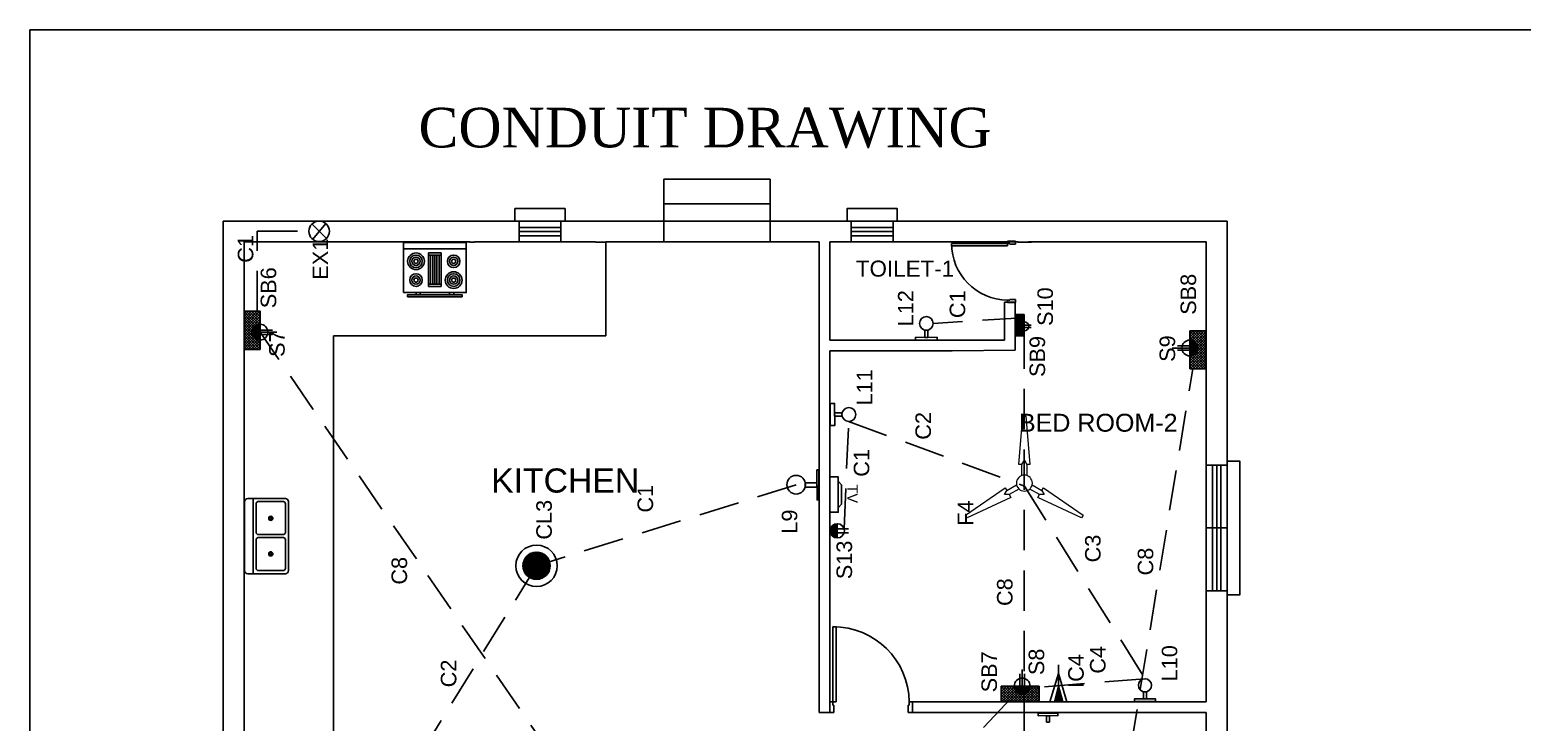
# Model space of a CAD drawing. Header units: inches. Extents: x 1052 to 8538, y 819 to 5894.
# Drawn here: x 3435.3 to 3897.5, y 2477.2 to 2691.7 of the extents above; entities that cross this region are included whole.
import ezdxf

# ---------------------------------------------------------------- set-up
doc = ezdxf.new("R2010")
doc.units = ezdxf.units.IN
doc.header["$LTSCALE"] = 50
doc.header["$MEASUREMENT"] = 0
doc.linetypes.add('HIDDEN', pattern=[0.375, 0.25, -0.125])
for name, color, linetype, lineweight in [('ELEC', 5, 'Continuous', 13), ('FAN', 5, 'Continuous', 15), ('line', 5, 'HIDDEN', 35)]:
    doc.layers.add(name, color=color, linetype=linetype, lineweight=lineweight)
for name, color, linetype in [('elec. lay-out.', 144, 'Continuous'), ('Layer3', 7, 'HIDDEN'), ('T', 7, 'Continuous'), ('text', 129, 'Continuous'), ('wiring', 1, 'HIDDEN'), ('XREFCHILD', 134, 'Continuous')]:
    doc.layers.add(name, color=color, linetype=linetype)
doc.styles.add('Annotative', font='arial.ttf')
doc.styles.get("Standard").update_dxf_attribs({"font": 'arial.ttf'})

# ---------------------------------------------------------------- blocks, each defined once
blk = doc.blocks.new('Range-Oven - 30 in top')
for p, q in [((0, -3), (30, -3)), ((12, -6), (18, -6)), ((13, -20), (13, -6)), ((14, -6), (14, -20)), ((15, -20), (15, -6)), ((16, -6), (16, -20)), ((17, -20), (17, -6)), ((18, -20), (12, -20)), ((6, -24), (6, -25)), ((8, -25), (8, -24)), ((22, -25), (22, -24)), ((24, -24), (24, -25))]:
    blk.add_line(p, q)
for points in [[(0, -24), (0, 0), (30, 0), (30, -24)], [(12, -21), (12, -5), (18, -5), (18, -21)], [(2, -26), (2, -25), (28, -25), (28, -26)]]:
    blk.add_lwpolyline(points, close=True)
for centre, radius in [((6, -9), 4), ((6, -9), 3), ((6, -9), 2), ((24, -9), 3), ((24, -9), 2), ((6, -9), 1), ((24, -18), 4), ((24, -9), 1), ((6, -18), 3), ((6, -18), 2), ((6, -18), 1), ((24, -18), 3), ((24, -18), 2), ((24, -18), 1)]:
    blk.add_circle(centre, radius)
blk = doc.blocks.new('Sink-double - 36 in top')
for p, q in [((-18, -4), (18, -4)), ((-0.75, -18.5), (-0.75, -6.5)), ((0.75, -6.5), (0.75, -18.5))]:
    blk.add_line(p, q)
for points in [[(-16.5, 0), (16.5, 0)], [(-18, -19.5), (-18, -1.5)], [(-16.5, -18.5), (-16.5, -6.5)], [(-15.5, -5.5), (-1.75, -5.5)], [(1.75, -5.5), (15.5, -5.5)], [(16.5, -6.5), (16.5, -18.5)], [(18, -1.5), (18, -19.5)], [(16.5, -21), (-16.5, -21)], [(-1.75, -19.5), (-15.5, -19.5)], [(15.5, -19.5), (1.75, -19.5)]]:
    blk.add_lwpolyline(points)
for centre, radius in [((-8.5, -12.5), 1), ((-8.5, -12.5), 0.5), ((8.5, -12.5), 1), ((8.5, -12.5), 0.5)]:
    blk.add_circle(centre, radius)
for centre, radius, start, end in [((-16.5, -1.5), 1.5, 90, 180), ((16.5, -1.5), 1.5, 0, 90), ((-15.5, -6.5), 1, 90, 180), ((-1.75, -6.5), 1, 0, 90), ((1.75, -6.5), 1, 90, 180), ((15.5, -6.5), 1, 0, 90), ((-16.5, -19.5), 1.5, 180, 270), ((-15.5, -18.5), 1, 180, 270), ((-1.75, -18.5), 1, 270, 0), ((1.75, -18.5), 1, 180, 270), ((15.5, -18.5), 1, 270, 0), ((16.5, -19.5), 1.5, 270, 0)]:
    blk.add_arc(centre, radius, start, end)
blk = doc.blocks.new('BIG SPOT LIGHT')
at = {"layer": 'elec. lay-out.', "linetype": 'Continuous', "lineweight": 35, "ltscale": 2}
h = blk.add_hatch(dxfattribs=at)
h.set_pattern_fill('ANSI37', color=2, scale=196.85, style=0)
h.set_pattern_definition([(45, (415113.78, -81615.87), (-17.3992462, 17.3992462), []), (135, (415113.78, -81615.87), (-17.3992462, -17.3992462), [])])
h.paths.add_polyline_path([(236, -17, 1), (-236, -17, 1)])
at = {"layer": 'elec. lay-out.', "linetype": 'Continuous', "lineweight": 30}
blk.add_line((0, -206), (0, 172), dxfattribs=at)
at = {"layer": 'elec. lay-out.'}
for radius in [361, 236]:
    blk.add_circle((0, -17), radius, dxfattribs=at)
blk = doc.blocks.new('F56')
at = {"layer": 'FAN'}
for p, q in [((-2.31, 7.79), (-0.63, 27.67)), ((-0.63, 27.67), (0.63, 27.67)), ((0.63, 27.67), (2.31, 7.79)), ((-0.98, 7.79), (-2.31, 7.79)), ((-0.98, 7.79), (0, 9.52)), ((-0.98, 3.16), (-0.98, 7.79)), ((0, 9.52), (0.98, 7.79)), ((2.31, 7.79), (0.98, 7.79)), ((0.98, 7.79), (0.98, 3.16)), ((-24.28, -13.29), (-7.9, -1.89)), ((-5.59, -5.9), (-23.65, -14.38)), ((-8.24, -4.76), (-7.23, -3.04)), ((-6.25, -4.74), (-8.24, -4.76)), ((-7.9, -1.89), (-7.24, -3.05)), ((-7.24, -3.05), (-3.23, -0.73)), ((-2.25, -2.43), (-6.26, -4.75)), ((-6.26, -4.75), (-5.59, -5.9)), ((6.26, -4.75), (2.25, -2.43)), ((3.23, -0.73), (7.24, -3.05)), ((5.59, -5.9), (6.26, -4.75)), ((23.65, -14.38), (5.59, -5.9)), ((8.24, -4.76), (6.25, -4.74)), ((7.23, -3.04), (8.24, -4.76)), ((7.24, -3.05), (7.9, -1.89)), ((7.9, -1.89), (24.28, -13.29)), ((-23.65, -14.38), (-24.28, -13.29)), ((24.28, -13.29), (23.65, -14.38))]:
    blk.add_line(p, q, dxfattribs=at)
for start, end in [(0, 180), (180, 0)]:
    blk.add_arc((0, 0), 3.31, start, end, dxfattribs=at)

msp = doc.modelspace()

# ---------------------------------------------------------------- linework, layer by layer
for p, q in [((3435.32, 2691.71), (3435.32, 2125.52)), ((4369.53, 2691.71), (3435.32, 2691.71)), ((3501.68, 2604.52), (3501.68, 2592.71)), ((3506.6, 2604.52), (3501.68, 2604.52)), ((3506.6, 2592.71), (3506.6, 2604.52)), ((3740.5, 2603.55), (3740.5, 2596.86)), ((3743.28, 2603.55), (3740.5, 2603.55)), ((3743.28, 2596.86), (3743.28, 2603.55)), ((3506.6, 2600.48), (3506.6, 2595.56)), ((3506.6, 2598.7), (3510.44, 2598.7)), ((3506.6, 2598.02), (3511.77, 2598.02)), ((3506.6, 2597.34), (3510.44, 2597.34)), ((3743.28, 2601.26), (3743.28, 2598.47)), ((3743.28, 2600.25), (3745.46, 2600.25)), ((3743.28, 2599.48), (3745.46, 2599.48)), ((3799.47, 2598.44), (3794.55, 2598.44)), ((3794.55, 2598.44), (3794.55, 2586.63)), ((3799.47, 2586.63), (3799.47, 2598.44)), ((3501.68, 2592.71), (3506.6, 2592.71)), ((3740.5, 2596.86), (3743.28, 2596.86)), ((3794.55, 2593.81), (3790.71, 2593.81)), ((3794.55, 2590.67), (3794.55, 2595.59)), ((3794.55, 2592.45), (3790.71, 2592.45)), ((3794.55, 2586.63), (3799.47, 2586.63)), ((3685.37, 2538.69), (3685.37, 2534.27)), ((3685.37, 2537.09), (3688.83, 2537.09)), ((3685.37, 2535.87), (3688.83, 2535.87)), ((3741.96, 2488.37), (3741.96, 2492.21)), ((3742.64, 2488.37), (3742.64, 2493.54)), ((3743.32, 2488.37), (3743.32, 2492.21)), ((3736.14, 2488.37), (3736.14, 2483.45)), ((3747.95, 2488.37), (3736.14, 2488.37)), ((3740.18, 2488.37), (3745.1, 2488.37)), ((3747.95, 2483.45), (3747.95, 2488.37)), ((3736.14, 2483.45), (3747.95, 2483.45))]:
    msp.add_line(p, q)
at = {"lineweight": -2}
for p, q in [((3631.63, 2625.96), (3631.63, 2645.47)), ((3631.63, 2645.47), (3664.55, 2645.47)), ((3664.55, 2645.47), (3664.55, 2625.98)), ((3631.64, 2637.84), (3664.56, 2637.84)), ((3495.2, 2632.45), (3806.13, 2632.45)), ((3495.2, 2166.06), (3495.2, 2632.45)), ((3522.73, 2631.5), (3527.33, 2626.96)), ((3526.95, 2631.69), (3523.01, 2626.86)), ((3806.13, 2632.45), (3806.13, 2166.06)), ((3495.2, 2218.2), (3495.2, 2627.51)), ((3524.92, 2628.83), (3524.92, 2628.83)), ((3571.63, 2625.97), (3573.06, 2625.97)), ((3573.03, 2625.98), (3573.81, 2625.98)), ((3573.81, 2625.99), (3574.87, 2625.99)), ((3610.5, 2625.97), (3613.76, 2625.97)), ((3613.74, 2625.98), (3613.74, 2596.89)), ((3679.81, 2480.23), (3679.81, 2625.98)), ((3683.05, 2595.53), (3683.05, 2625.98)), ((3741.33, 2625.96), (3744.33, 2625.96)), ((3744.33, 2625.96), (3745.55, 2625.96)), ((3737.14, 2595.53), (3737.14, 2607.35)), ((3737.14, 2607.35), (3740.43, 2607.35)), ((3740.43, 2607.35), (3740.43, 2592.43)), ((3613.74, 2596.89), (3529.35, 2596.89)), ((3529.35, 2596.89), (3529.35, 2448.41)), ((3683.05, 2595.53), (3720.62, 2595.53)), ((3683.05, 2595.53), (3720.62, 2595.53)), ((3720.62, 2595.53), (3737.14, 2595.53)), ((3794.55, 2593.1), (3789.1, 2593.1)), ((3799.65, 2592.29), (3799.65, 2595.53)), ((3683.05, 2483.46), (3683.05, 2592.29)), ((3683.05, 2483.46), (3683.05, 2592.29)), ((3683.05, 2592.29), (3720.95, 2592.29)), ((3740.43, 2592.43), (3720.95, 2592.29)), ((3501.67, 2556.65), (3501.67, 2559.95)), ((3684.99, 2483.46), (3683.05, 2483.46)), ((3799.65, 2483.46), (3707.67, 2483.46)), ((3738.11, 2483.46), (3799.65, 2483.46)), ((3684.35, 2480.23), (3679.81, 2480.23)), ((3738.11, 2480.23), (3707.34, 2480.23)), ((3738.05, 2480.23), (3741.27, 2480.23)), ((3741.27, 2480.23), (3742.53, 2480.23)), ((3741.35, 2480.23), (3799.65, 2480.23)), ((3799.65, 2480.23), (3741.35, 2480.23))]:
    msp.add_line(p, q, dxfattribs=at)
at = {"color": 4}
for p, q in [((3586.85, 2632.45), (3586.85, 2625.98)), ((3599.8, 2632.45), (3586.85, 2632.45)), ((3599.8, 2625.98), (3599.8, 2632.45)), ((3689.69, 2632.45), (3689.69, 2625.98)), ((3702.64, 2632.45), (3689.69, 2632.45)), ((3702.64, 2625.98), (3702.64, 2632.45)), ((3586.85, 2625.98), (3599.8, 2625.98)), ((3689.69, 2625.98), (3702.64, 2625.98)), ((3806.13, 2556.81), (3799.65, 2556.81)), ((3799.65, 2556.81), (3799.65, 2517.94)), ((3806.13, 2517.94), (3806.13, 2556.81)), ((3799.65, 2517.94), (3806.13, 2517.94))]:
    msp.add_line(p, q, dxfattribs=at)
at = {"color": 5}
for p, q in [((3586.85, 2630.51), (3599.8, 2630.51)), ((3689.69, 2630.51), (3702.64, 2630.51)), ((3586.85, 2629.21), (3599.8, 2629.21)), ((3586.85, 2627.92), (3599.8, 2627.92)), ((3689.69, 2629.21), (3702.64, 2629.21)), ((3689.69, 2627.92), (3702.64, 2627.92)), ((3801.59, 2556.81), (3801.59, 2517.94)), ((3802.89, 2556.81), (3802.89, 2517.94)), ((3804.19, 2556.81), (3804.19, 2517.94)), ((3799.65, 2537.37), (3806.13, 2537.37))]:
    msp.add_line(p, q, dxfattribs=at)
at = {"color": 3}
for p, q in [((3720.77, 2624.8), (3720.77, 2625.53)), ((3720.77, 2625.53), (3738.13, 2625.53)), ((3738.13, 2625.53), (3738.13, 2626.25)), ((3738.13, 2626.25), (3740.54, 2626.25)), ((3738.13, 2625.53), (3738.13, 2624.8)), ((3738.85, 2625.53), (3738.13, 2625.53)), ((3738.85, 2625.29), (3738.85, 2625.53)), ((3740.54, 2625.29), (3738.85, 2625.29)), ((3740.54, 2626.25), (3740.54, 2625.29)), ((3738.13, 2624.8), (3720.77, 2624.8)), ((3738.13, 2607.21), (3738.13, 2607.93)), ((3738.13, 2607.93), (3738.85, 2607.93)), ((3740.54, 2607.21), (3738.13, 2607.21)), ((3738.85, 2608.17), (3740.54, 2608.17)), ((3738.85, 2607.93), (3738.85, 2608.17)), ((3740.54, 2608.17), (3740.54, 2607.21)), ((3684.99, 2506.78), (3684.02, 2506.78)), ((3684.02, 2506.78), (3684.02, 2483.46)), ((3684.99, 2483.46), (3684.99, 2506.78)), ((3684.02, 2483.46), (3683.05, 2483.46)), ((3683.05, 2483.46), (3683.05, 2480.23)), ((3684.02, 2483.46), (3684.99, 2483.46)), ((3684.02, 2482.49), (3684.02, 2483.46)), ((3684.35, 2482.49), (3684.02, 2482.49)), ((3684.35, 2480.23), (3684.35, 2482.49)), ((3707.34, 2482.49), (3707.34, 2480.23)), ((3707.67, 2482.49), (3707.34, 2482.49)), ((3708.64, 2483.46), (3707.67, 2483.46)), ((3707.67, 2483.46), (3707.67, 2482.49)), ((3708.64, 2480.23), (3708.64, 2483.46)), ((3683.05, 2480.23), (3684.35, 2480.23)), ((3707.34, 2480.23), (3708.64, 2480.23))]:
    msp.add_line(p, q, dxfattribs=at)
at = {"color": 40}
for p, q in [((3502.35, 2604.52), (3501.68, 2603.85)), ((3503.18, 2604.52), (3501.68, 2603.02)), ((3504.01, 2604.52), (3501.68, 2602.19)), ((3504.84, 2604.52), (3501.68, 2601.36)), ((3505.67, 2604.52), (3501.68, 2600.53)), ((3506.5, 2604.52), (3501.68, 2599.7)), ((3506.6, 2599.43), (3501.68, 2604.35)), ((3506.6, 2603.79), (3501.68, 2598.87)), ((3506.6, 2598.6), (3501.68, 2603.52)), ((3506.6, 2602.97), (3501.68, 2598.05)), ((3506.6, 2597.77), (3501.68, 2602.69)), ((3506.6, 2602.14), (3501.68, 2597.22)), ((3506.6, 2600.26), (3502.34, 2604.52)), ((3506.6, 2601.09), (3503.17, 2604.52)), ((3506.6, 2601.92), (3503.99, 2604.52)), ((3506.6, 2602.74), (3504.82, 2604.52)), ((3506.6, 2603.57), (3505.65, 2604.52)), ((3506.6, 2604.4), (3506.48, 2604.52)), ((3740.88, 2603.55), (3740.5, 2603.16)), ((3741.35, 2603.55), (3740.5, 2602.69)), ((3741.82, 2603.55), (3740.5, 2602.23)), ((3742.29, 2603.55), (3740.5, 2601.76)), ((3742.76, 2603.55), (3740.5, 2601.29)), ((3743.23, 2603.55), (3740.5, 2600.82)), ((3743.28, 2600.66), (3740.5, 2603.45)), ((3743.28, 2603.13), (3740.5, 2600.35)), ((3743.28, 2600.2), (3740.5, 2602.98)), ((3743.28, 2602.67), (3740.5, 2599.88)), ((3743.28, 2599.73), (3740.5, 2602.51)), ((3743.28, 2602.2), (3740.5, 2599.41)), ((3743.28, 2599.26), (3740.5, 2602.04)), ((3743.28, 2601.13), (3740.87, 2603.55)), ((3743.28, 2601.6), (3741.34, 2603.55)), ((3743.28, 2602.07), (3741.81, 2603.55)), ((3743.28, 2602.54), (3742.28, 2603.55)), ((3743.28, 2603.01), (3742.75, 2603.55)), ((3743.28, 2603.48), (3743.22, 2603.55)), ((3506.6, 2596.95), (3501.68, 2601.87)), ((3506.6, 2601.31), (3501.68, 2596.39)), ((3506.6, 2596.12), (3501.68, 2601.04)), ((3506.6, 2600.48), (3501.68, 2595.56)), ((3506.6, 2595.29), (3501.68, 2600.21)), ((3506.6, 2599.65), (3501.68, 2594.73)), ((3506.6, 2594.46), (3501.68, 2599.38)), ((3506.6, 2598.82), (3501.68, 2593.9)), ((3506.6, 2593.63), (3501.68, 2598.55)), ((3506.6, 2598), (3501.68, 2593.08)), ((3506.6, 2592.8), (3501.68, 2597.72)), ((3504.14, 2597.86), (3506.6, 2600.31)), ((3506.6, 2595.57), (3504.14, 2598.03)), ((3504.15, 2598.28), (3506.34, 2600.47)), ((3506.6, 2595.98), (3504.17, 2598.41)), ((3506.15, 2595.6), (3504.18, 2597.57)), ((3504.2, 2597.49), (3506.6, 2599.9)), ((3506.6, 2596.4), (3504.25, 2598.75)), ((3504.27, 2598.81), (3505.81, 2600.35)), ((3504.29, 2597.17), (3506.6, 2599.48)), ((3506.6, 2596.81), (3504.36, 2599.05)), ((3504.42, 2596.89), (3506.6, 2599.07)), ((3506.6, 2597.23), (3504.51, 2599.32)), ((3504.57, 2596.63), (3506.6, 2598.65)), ((3506.6, 2597.64), (3504.68, 2599.56)), ((3504.75, 2596.39), (3506.6, 2598.24)), ((3506.6, 2598.05), (3504.88, 2599.78)), ((3504.96, 2596.19), (3506.6, 2597.83)), ((3506.6, 2598.47), (3505.1, 2599.97)), ((3505.19, 2596), (3506.6, 2597.41)), ((3506.6, 2598.88), (3505.34, 2600.14)), ((3506.6, 2599.3), (3505.62, 2600.28)), ((3506.6, 2599.71), (3505.92, 2600.39)), ((3506.6, 2600.12), (3506.26, 2600.46)), ((3743.28, 2601.73), (3740.5, 2598.94)), ((3743.28, 2598.79), (3740.5, 2601.57)), ((3743.28, 2601.26), (3740.5, 2598.47)), ((3743.28, 2598.32), (3740.5, 2601.1)), ((3743.28, 2600.79), (3740.5, 2598.01)), ((3743.28, 2597.85), (3740.5, 2600.64)), ((3743.28, 2600.32), (3740.5, 2597.54)), ((3743.28, 2597.38), (3740.5, 2600.17)), ((3743.28, 2599.85), (3740.5, 2597.07)), ((3743.28, 2596.91), (3740.5, 2599.7)), ((3742.87, 2596.86), (3740.5, 2599.23)), ((3742.4, 2596.86), (3740.5, 2598.76)), ((3741.93, 2596.86), (3740.5, 2598.29)), ((3741.46, 2596.86), (3740.5, 2597.82)), ((3740.99, 2596.86), (3740.5, 2597.35)), ((3743.28, 2599.38), (3740.76, 2596.86)), ((3743.28, 2598.91), (3741.23, 2596.86)), ((3743.28, 2598.45), (3741.7, 2596.86)), ((3743.28, 2598.48), (3741.89, 2599.87)), ((3741.9, 2600.01), (3743.14, 2601.25)), ((3741.9, 2599.77), (3743.28, 2601.16)), ((3743.28, 2598.71), (3741.91, 2600.09)), ((3741.92, 2599.57), (3743.28, 2600.93)), ((3743.03, 2598.5), (3741.92, 2599.61)), ((3743.28, 2598.95), (3741.95, 2600.28)), ((3741.97, 2600.31), (3742.84, 2601.19)), ((3741.98, 2599.39), (3743.28, 2600.69)), ((3743.28, 2599.18), (3742.02, 2600.45)), ((3742.68, 2598.61), (3742.03, 2599.27)), ((3742.05, 2599.22), (3743.28, 2600.46)), ((3743.28, 2599.42), (3742.1, 2600.6)), ((3742.14, 2599.08), (3743.28, 2600.22)), ((3743.28, 2597.98), (3742.17, 2596.86)), ((3743.28, 2599.65), (3742.2, 2600.74)), ((3742.24, 2598.95), (3743.28, 2599.99)), ((3743.28, 2599.89), (3742.31, 2600.86)), ((3742.36, 2598.83), (3743.28, 2599.76)), ((3743.28, 2600.12), (3742.43, 2600.97)), ((3742.49, 2598.72), (3743.28, 2599.52)), ((3743.28, 2600.35), (3742.57, 2601.06)), ((3742.63, 2598.64), (3743.28, 2599.29)), ((3743.28, 2597.51), (3742.64, 2596.86)), ((3743.28, 2600.59), (3742.73, 2601.14)), ((3742.79, 2598.56), (3743.28, 2599.05)), ((3743.28, 2600.82), (3742.9, 2601.21)), ((3742.98, 2598.51), (3743.28, 2598.82)), ((3743.28, 2601.06), (3743.1, 2601.25)), ((3743.18, 2598.48), (3743.28, 2598.58)), ((3794.55, 2593.98), (3799.01, 2598.44)), ((3794.55, 2594.81), (3798.18, 2598.44)), ((3794.55, 2595.64), (3797.35, 2598.44)), ((3794.55, 2596.47), (3796.52, 2598.44)), ((3794.55, 2597.3), (3795.69, 2598.44)), ((3794.55, 2598.13), (3794.87, 2598.44)), ((3794.55, 2598.35), (3799.47, 2593.43)), ((3794.55, 2593.16), (3799.47, 2598.08)), ((3794.55, 2597.52), (3799.47, 2592.6)), ((3795.29, 2598.44), (3799.47, 2594.26)), ((3796.12, 2598.44), (3799.47, 2595.08)), ((3796.95, 2598.44), (3799.47, 2595.91)), ((3797.78, 2598.44), (3799.47, 2596.74)), ((3798.61, 2598.44), (3799.47, 2597.57)), ((3799.43, 2598.44), (3799.47, 2598.4)), ((3505.86, 2592.71), (3501.68, 2596.9)), ((3505.03, 2592.71), (3501.68, 2596.07)), ((3504.2, 2592.71), (3501.68, 2595.24)), ((3503.38, 2592.71), (3501.68, 2594.41)), ((3502.55, 2592.71), (3501.68, 2593.58)), ((3501.72, 2592.71), (3501.68, 2592.75)), ((3506.6, 2597.17), (3502.14, 2592.71)), ((3506.6, 2596.34), (3502.97, 2592.71)), ((3506.6, 2595.51), (3503.8, 2592.71)), ((3505.54, 2595.8), (3504.38, 2596.96)), ((3506.6, 2594.68), (3504.63, 2592.71)), ((3505.45, 2595.85), (3506.6, 2597)), ((3506.6, 2593.85), (3505.46, 2592.71)), ((3505.73, 2595.72), (3506.6, 2596.58)), ((3506.05, 2595.62), (3506.6, 2596.17)), ((3506.6, 2593.03), (3506.29, 2592.71)), ((3506.41, 2595.57), (3506.6, 2595.76)), ((3740.52, 2596.86), (3740.5, 2596.88)), ((3743.28, 2597.04), (3743.11, 2596.86)), ((3794.55, 2592.33), (3799.47, 2597.25)), ((3794.55, 2596.69), (3799.47, 2591.77)), ((3794.55, 2591.5), (3799.47, 2596.42)), ((3794.55, 2595.86), (3799.47, 2590.94)), ((3794.55, 2590.67), (3799.47, 2595.59)), ((3794.55, 2595.58), (3797.01, 2593.12)), ((3794.74, 2595.58), (3794.55, 2595.4)), ((3795.1, 2595.53), (3794.55, 2594.98)), ((3795.42, 2595.43), (3794.55, 2594.57)), ((3795.7, 2595.3), (3794.55, 2594.15)), ((3794.55, 2595.17), (3796.98, 2592.74)), ((3795.96, 2595.15), (3794.55, 2593.74)), ((3794.55, 2595.03), (3799.47, 2590.11)), ((3796.19, 2594.97), (3794.55, 2593.33)), ((3794.55, 2589.84), (3799.47, 2594.76)), ((3796.4, 2594.76), (3794.55, 2592.91)), ((3794.55, 2594.75), (3796.9, 2592.4)), ((3796.58, 2594.52), (3794.55, 2592.5)), ((3794.55, 2594.34), (3796.79, 2592.1)), ((3796.74, 2594.27), (3794.55, 2592.08)), ((3794.55, 2594.21), (3799.47, 2589.29)), ((3796.86, 2593.98), (3794.55, 2591.67)), ((3794.55, 2589.01), (3799.47, 2593.93)), ((3794.55, 2593.93), (3796.64, 2591.84)), ((3796.96, 2593.66), (3794.55, 2591.26)), ((3794.55, 2593.51), (3796.47, 2591.59)), ((3794.55, 2593.38), (3799.47, 2588.46)), ((3797.01, 2593.3), (3794.55, 2590.84)), ((3794.55, 2588.19), (3799.47, 2593.11)), ((3794.55, 2593.1), (3796.28, 2591.38)), ((3797, 2592.87), (3794.81, 2590.68)), ((3795, 2595.55), (3796.97, 2593.58)), ((3795.62, 2595.35), (3796.77, 2594.19)), ((3794.55, 2592.68), (3796.06, 2591.18)), ((3794.55, 2592.55), (3799.47, 2587.63)), ((3794.55, 2587.36), (3799.47, 2592.28)), ((3794.55, 2592.27), (3795.81, 2591.02)), ((3794.55, 2591.86), (3795.53, 2590.87)), ((3794.55, 2591.72), (3799.47, 2586.8)), ((3794.55, 2591.44), (3795.23, 2590.77)), ((3794.55, 2591.03), (3794.89, 2590.69)), ((3794.55, 2590.89), (3798.82, 2586.63)), ((3794.55, 2590.06), (3797.99, 2586.63)), ((3794.55, 2589.24), (3797.16, 2586.63)), ((3794.55, 2588.41), (3796.33, 2586.63)), ((3794.66, 2586.63), (3799.47, 2591.45)), ((3796.88, 2592.34), (3795.34, 2590.8)), ((3795.48, 2586.63), (3799.47, 2590.62)), ((3796.31, 2586.63), (3799.47, 2589.79)), ((3797.14, 2586.63), (3799.47, 2588.96)), ((3797.97, 2586.63), (3799.47, 2588.14)), ((3794.55, 2587.58), (3795.5, 2586.63)), ((3794.55, 2586.75), (3794.67, 2586.63)), ((3798.8, 2586.63), (3799.47, 2587.31)), ((3683.17, 2536.71), (3685.14, 2538.68)), ((3683.17, 2536.33), (3685.37, 2538.54)), ((3683.21, 2536.01), (3685.37, 2538.17)), ((3683.28, 2537.19), (3684.66, 2538.57)), ((3683.3, 2535.72), (3685.37, 2537.79)), ((3685.37, 2535.39), (3683.36, 2537.4)), ((3683.41, 2535.46), (3685.37, 2537.42)), ((3685.37, 2535.76), (3683.49, 2537.64)), ((3685.37, 2536.14), (3683.65, 2537.86)), ((3685.37, 2536.51), (3683.82, 2538.06)), ((3685.37, 2536.88), (3684.02, 2538.23)), ((3685.37, 2537.25), (3684.24, 2538.38)), ((3685.37, 2537.63), (3684.49, 2538.51)), ((3685.37, 2538), (3684.76, 2538.61)), ((3685.37, 2538.37), (3685.07, 2538.67)), ((3685.37, 2534.28), (3683.16, 2536.49)), ((3685.37, 2534.65), (3683.19, 2536.83)), ((3684.97, 2534.31), (3683.2, 2536.08)), ((3685.37, 2535.02), (3683.26, 2537.13)), ((3684.42, 2534.49), (3683.38, 2535.53)), ((3683.55, 2535.23), (3685.37, 2537.05)), ((3683.71, 2535.02), (3685.37, 2536.68)), ((3683.9, 2534.83), (3685.37, 2536.3)), ((3684.11, 2534.67), (3685.37, 2535.93)), ((3684.34, 2534.53), (3685.37, 2535.56)), ((3684.59, 2534.41), (3685.37, 2535.19)), ((3684.88, 2534.32), (3685.37, 2534.81)), ((3685.2, 2534.28), (3685.37, 2534.44)), ((3736.26, 2488.37), (3736.14, 2488.25)), ((3737.09, 2488.37), (3736.14, 2487.42)), ((3737.92, 2488.37), (3736.14, 2486.59)), ((3738.74, 2488.37), (3736.14, 2485.76)), ((3739.57, 2488.37), (3736.14, 2484.93)), ((3740.4, 2488.37), (3736.14, 2484.1)), ((3736.14, 2488.26), (3740.96, 2483.45)), ((3736.14, 2487.44), (3740.13, 2483.45)), ((3736.14, 2486.61), (3739.3, 2483.45)), ((3741.23, 2488.37), (3736.31, 2483.45)), ((3736.87, 2488.37), (3741.79, 2483.45)), ((3742.06, 2488.37), (3737.14, 2483.45)), ((3737.69, 2488.37), (3742.61, 2483.45)), ((3742.89, 2488.37), (3737.97, 2483.45)), ((3738.52, 2488.37), (3743.44, 2483.45)), ((3743.71, 2488.37), (3738.8, 2483.45)), ((3739.35, 2488.37), (3744.27, 2483.45)), ((3744.54, 2488.37), (3739.62, 2483.45)), ((3740.18, 2488.37), (3745.1, 2483.45)), ((3742.38, 2485.92), (3740.19, 2488.11)), ((3740.54, 2488.37), (3740.2, 2488.03)), ((3740.95, 2488.37), (3740.27, 2487.69)), ((3741.85, 2486.04), (3740.31, 2487.58)), ((3742.8, 2485.91), (3740.35, 2488.37)), ((3741.36, 2488.37), (3740.38, 2487.39)), ((3745.37, 2488.37), (3740.45, 2483.45)), ((3741.78, 2488.37), (3740.52, 2487.11)), ((3742.19, 2488.37), (3740.69, 2486.86)), ((3743.17, 2485.96), (3740.76, 2488.37)), ((3742.61, 2488.37), (3740.88, 2486.64)), ((3741.01, 2488.37), (3745.93, 2483.45)), ((3743.02, 2488.37), (3741.1, 2486.45)), ((3743.49, 2486.06), (3741.18, 2488.37)), ((3746.2, 2488.37), (3741.28, 2483.45)), ((3743.44, 2488.37), (3741.34, 2486.27)), ((3743.77, 2486.18), (3741.59, 2488.37)), ((3743.85, 2488.37), (3741.61, 2486.13)), ((3741.84, 2488.37), (3746.76, 2483.45)), ((3744.26, 2488.37), (3741.91, 2486.02)), ((3744.03, 2486.34), (3742.01, 2488.37)), ((3747.03, 2488.37), (3742.11, 2483.45)), ((3744.68, 2488.37), (3742.25, 2485.94)), ((3744.27, 2486.52), (3742.42, 2488.37)), ((3745.09, 2488.37), (3742.63, 2485.91)), ((3742.67, 2488.37), (3747.58, 2483.45)), ((3744.47, 2486.73), (3742.84, 2488.37)), ((3747.86, 2488.37), (3742.94, 2483.45)), ((3745.06, 2487.92), (3743.09, 2485.95)), ((3744.66, 2486.96), (3743.25, 2488.37)), ((3743.49, 2488.37), (3747.95, 2483.91)), ((3744.81, 2487.22), (3743.66, 2488.37)), ((3744.86, 2487.3), (3743.7, 2486.15)), ((3747.95, 2487.63), (3743.77, 2483.45)), ((3744.94, 2487.5), (3744.08, 2488.37)), ((3744.32, 2488.37), (3747.95, 2484.74)), ((3745.04, 2487.82), (3744.49, 2488.37)), ((3747.95, 2486.8), (3744.59, 2483.45)), ((3745.09, 2488.18), (3744.91, 2488.37)), ((3745.15, 2488.37), (3747.95, 2485.57)), ((3745.98, 2488.37), (3747.95, 2486.4)), ((3746.81, 2488.37), (3747.95, 2487.23)), ((3747.64, 2488.37), (3747.95, 2488.05)), ((3736.14, 2485.78), (3738.47, 2483.45)), ((3736.14, 2484.95), (3737.64, 2483.45)), ((3736.14, 2484.12), (3736.82, 2483.45)), ((3747.95, 2485.97), (3745.42, 2483.45)), ((3747.95, 2485.14), (3746.25, 2483.45)), ((3747.95, 2484.31), (3747.08, 2483.45)), ((3747.95, 2483.49), (3747.91, 2483.45))]:
    msp.add_line(p, q, dxfattribs=at)
at = {"color": 5}
for points in [[(3586.85, 2632.45), (3585.55, 2632.45), (3585.55, 2636.34), (3599.8, 2636.34), (3601.1, 2636.34), (3601.1, 2632.45), (3599.8, 2632.45)], [(3689.69, 2632.45), (3688.39, 2632.45), (3688.39, 2636.34), (3702.64, 2636.34), (3703.94, 2636.34), (3703.94, 2632.45), (3702.64, 2632.45)], [(3806.13, 2556.81), (3806.13, 2558.1), (3810.02, 2558.1), (3810.02, 2517.94), (3810.02, 2516.64), (3806.13, 2516.64), (3806.13, 2517.94)]]:
    msp.add_lwpolyline(points, dxfattribs=at)
at = {"lineweight": -2}
for points in [[(3501.67, 2559.9), (3501.67, 2625.98), (3571.63, 2625.98)], [(3574.87, 2625.98), (3610.5, 2625.98)], [(3613.74, 2625.98), (3679.81, 2625.98)], [(3683.05, 2625.98), (3741.35, 2625.98)], [(3744.59, 2625.98), (3799.65, 2625.98), (3799.65, 2595.53)], [(3799.65, 2592.29), (3799.65, 2483.46)], [(3501.67, 2448.49), (3501.67, 2556.66)], [(3799.65, 2480.23), (3799.65, 2329.94)]]:
    msp.add_lwpolyline(points, dxfattribs=at)
for points in [[(3713.44, 2596.43), (3712.47, 2596.43), (3712.47, 2598.61), (3713.44, 2598.61)], [(3716.3, 2595.56), (3709.58, 2595.53), (3709.58, 2596.41), (3716.3, 2596.45)], [(3683.22, 2569.1), (3683.18, 2575.98), (3684.54, 2575.98), (3684.58, 2569.1)], [(3684.56, 2572.04), (3684.56, 2573.02), (3686.8, 2573.02), (3686.8, 2572.04)], [(3679.09, 2551.39), (3679.09, 2550.06), (3675.48, 2550.06), (3675.48, 2551.39)], [(3679.66, 2555.33), (3679.71, 2546.08), (3679.12, 2546.08), (3679.07, 2555.33)], [(3781.14, 2484.43), (3780.2, 2484.43), (3780.2, 2486.55), (3781.14, 2486.55)], [(3783.91, 2483.6), (3777.4, 2483.56), (3777.4, 2484.41), (3783.91, 2484.45)], [(3747.57, 2480), (3753.72, 2480.03), (3753.72, 2479.23), (3747.57, 2479.19)], [(3750.2, 2479.21), (3751.08, 2479.21), (3751.08, 2477.21), (3750.2, 2477.21)]]:
    msp.add_lwpolyline(points, close=True, dxfattribs=at)
for centre, radius in [((3524.91, 2629.28), 3.18), ((3712.96, 2600.74), 2.1), ((3688.98, 2572.52), 2.15), ((3672.65, 2550.78), 2.89), ((3780.67, 2488.61), 2.04)]:
    msp.add_circle(centre, radius, dxfattribs=at)
for centre, radius in [((3506.6, 2598.02), 2.46), ((3743.28, 2599.87), 1.39), ((3794.55, 2593.13), 2.46), ((3685.37, 2536.48), 2.21), ((3742.64, 2488.37), 2.46)]:
    msp.add_circle(centre, radius)
at = {"color": 3}
for centre, radius, start, end in [((3738.37, 2625.53), 17.6, 180, 269.2097), ((3684.02, 2483.14), 23.65, 0.7903, 90)]:
    msp.add_arc(centre, radius, start, end, dxfattribs=at)
at = {"layer": 'Layer3'}
for p, q in [((3735.89, 2265.3), (3506.6, 2598.02)), ((3743.25, 2267.97), (3743.28, 2596.86)), ((3742.81, 2265.3), (3795.49, 2586.64)), ((3692.25, 2434.42), (3742.64, 2488.37))]:
    msp.add_line(p, q, dxfattribs=at)
at = {"layer": 'line', "lineweight": -2}
for p, q in [((3753.04, 2483.53), (3754.05, 2487.63)), ((3753.39, 2483.53), (3754.24, 2486.97)), ((3754.48, 2483.53), (3753.5, 2486.99)), ((3754.93, 2483.53), (3753.67, 2487.69)), ((3753.88, 2483.53), (3754.4, 2486.41)), ((3753.04, 2483.53), (3752.84, 2484.24)), ((3753.39, 2483.53), (3753.05, 2485.11)), ((3753.88, 2483.53), (3753.19, 2485.68)), ((3754.2, 2483.53), (3753.36, 2486.38)), ((3754.2, 2483.53), (3754.59, 2485.76)), ((3754.48, 2483.53), (3754.77, 2485.1)), ((3754.93, 2483.53), (3755, 2484.32))]:
    msp.add_line(p, q, dxfattribs=at)
at = {"layer": 'wiring'}
for p, q in [((3505.67, 2604.52), (3505.67, 2629.28)), ((3505.67, 2629.28), (3521.73, 2629.28)), ((3742.84, 2602.51), (3715.06, 2600.74)), ((3687.5, 2537.09), (3688.89, 2570.37)), ((3688.89, 2570.37), (3743.36, 2550.37)), ((3672.65, 2550.78), (3592.24, 2525.66)), ((3743.36, 2550.37), (3780.67, 2490.65)), ((3592.24, 2525.66), (3548.62, 2454.81)), ((3780.67, 2490.65), (3745.67, 2487.84))]:
    msp.add_line(p, q, dxfattribs=at)
at = {"layer": 'XREFCHILD'}
for p, q in [((3685.69, 2551.82), (3686.69, 2550.74)), ((3686.69, 2550.74), (3686.69, 2544.74)), ((3686.69, 2544.74), (3685.69, 2543.64))]:
    msp.add_line(p, q, dxfattribs=at)
at = {"layer": 'XREFCHILD', "lineweight": -2}
for p, q in [((3753.84, 2492.3), (3751.25, 2483.53)), ((3753.86, 2494.94), (3753.84, 2488.38)), ((3756.51, 2483.53), (3753.84, 2492.3)), ((3753.84, 2488.38), (3752.67, 2483.53)), ((3753.84, 2488.38), (3755.22, 2483.53)), ((3751.25, 2483.53), (3756.51, 2483.53))]:
    msp.add_line(p, q, dxfattribs=at)
at = {"layer": 'XREFCHILD'}
msp.add_lwpolyline([(3683.08, 2553.16), (3685.69, 2553.16), (3685.69, 2542.24), (3683.08, 2542.24)], close=True, dxfattribs=at)

# ---------------------------------------------------------------- block references
at = {"lineweight": -2, "xscale": 0.6477751411302567, "yscale": 0.6477751411302567, "zscale": 0.6477751411302567}
msp.add_blockref('Range-Oven - 30 in top', (3551.03, 2625.83), dxfattribs=at)
at = {"lineweight": -2, "xscale": 0.6477751411302567, "yscale": 0.6477751411302567, "zscale": 0.6477751411302567, "rotation": 89.99999999999999}
msp.add_blockref('Sink-double - 36 in top', (3501.84, 2534.85), dxfattribs=at)
at = {"layer": 'ELEC', "xscale": 0.7488093624368723, "yscale": 0.7488094062957598, "zscale": 0.7488094214163653}
msp.add_blockref('F56', (3743.31, 2551.25), dxfattribs=at)
at = {"layer": 'elec. lay-out.', "color": 7, "xscale": 0.01778314100281479, "yscale": 0.01778314100281479, "zscale": 0.01778314100281479}
msp.add_blockref('BIG SPOT LIGHT', (3592.24, 2525.96), dxfattribs=at)

# ---------------------------------------------------------------- texts
at = {"lineweight": -2, "attachment_point": 1}
for s, width, gutter_width, insert, char_height in [('TOILET-1', 14.3006, 24.85, (3691.12, 2620.21), 4.97), ('BED ROOM-2', 54.6688, 27.75, (3741.64, 2572.75), 5.551), ('KITCHEN', 86.6174, 37.43, (3578.16, 2555.81), 7.485)]:
    msp.add_mtext_dynamic_manual_height_columns(s, width=width, gutter_width=gutter_width, heights=[0], dxfattribs=dict(at, insert=insert, char_height=char_height))
at = {"layer": 'T', "insert": (3555.69, 2655.01), "char_height": 12.264, "attachment_point": 7}
msp.add_mtext('{\\fTimes New Roman|b0|i0|c0|p18;CONDUIT DRAWING}', dxfattribs=at)
at = {"layer": 'text', "lineweight": -2, "char_height": 4.809, "attachment_point": 1, "rotation": 90}
for s, width, insert in [('C1', 4.1796, (3499.72, 2619.54)), ('EX1', 4.1796, (3522.86, 2614.29)), ('SB6', 4.1796, (3506.81, 2605.45)), ('SB8', 4.1796, (3791.69, 2603.42)), ('S10', 4.1796, (3747.35, 2599.97)), ('L12', 4.1796, (3704.17, 2599.85)), ('C1', 4.1796, (3720.18, 2602.4)), ('S7', 4.8091, (3509.43, 2590.37)), ('SB9', 4.1796, (3744.92, 2584.15)), ('S9', 4.8091, (3785.19, 2588.83)), ('L11', 4.1796, (3691.41, 2575.35)), ('C2', 4.1796, (3709.57, 2564.71)), ('C1', 4.1796, (3690.47, 2553.24)), ('C1', 4.1796, (3623.52, 2542.14)), ('CL3', 4.1796, (3592.16, 2533.75)), ('L9', 4.1796, (3668.18, 2535.61)), ('F4', 4.1796, (3722.66, 2538.04)), ('S13', 4.1796, (3685.14, 2521.49)), ('C3', 4.1796, (3762.11, 2526.7)), ('C8', 4.1796, (3547.33, 2519.81)), ('C8', 4.1796, (3778.42, 2522.66)), ('C8', 4.1796, (3734.84, 2513.19)), ('C4', 4.1796, (3763.64, 2492.22)), ('L10', 4.1796, (3785.86, 2489.84)), ('C2', 4.1796, (3562.6, 2487.99)), ('SB7', 4.1796, (3730.01, 2486.44)), ('S8', 4.1796, (3744.64, 2491.78)), ('IC4', 11.6827, (3756.89, 2487.82))]:
    msp.add_mtext_dynamic_manual_height_columns(s, width=width, gutter_width=24.05, heights=[0], dxfattribs=dict(at, insert=insert))
at = {"layer": 'XREFCHILD', "lineweight": -2, "insert": (3691.71, 2553.37), "char_height": 7.7733, "attachment_point": 1, "rotation": 270, "style": 'Annotative'}
msp.add_mtext_dynamic_manual_height_columns('{\\H0.41667x;  TV}', width=10.1425, gutter_width=38.87, heights=[0], dxfattribs=at)

doc.saveas('drawing.dxf')
